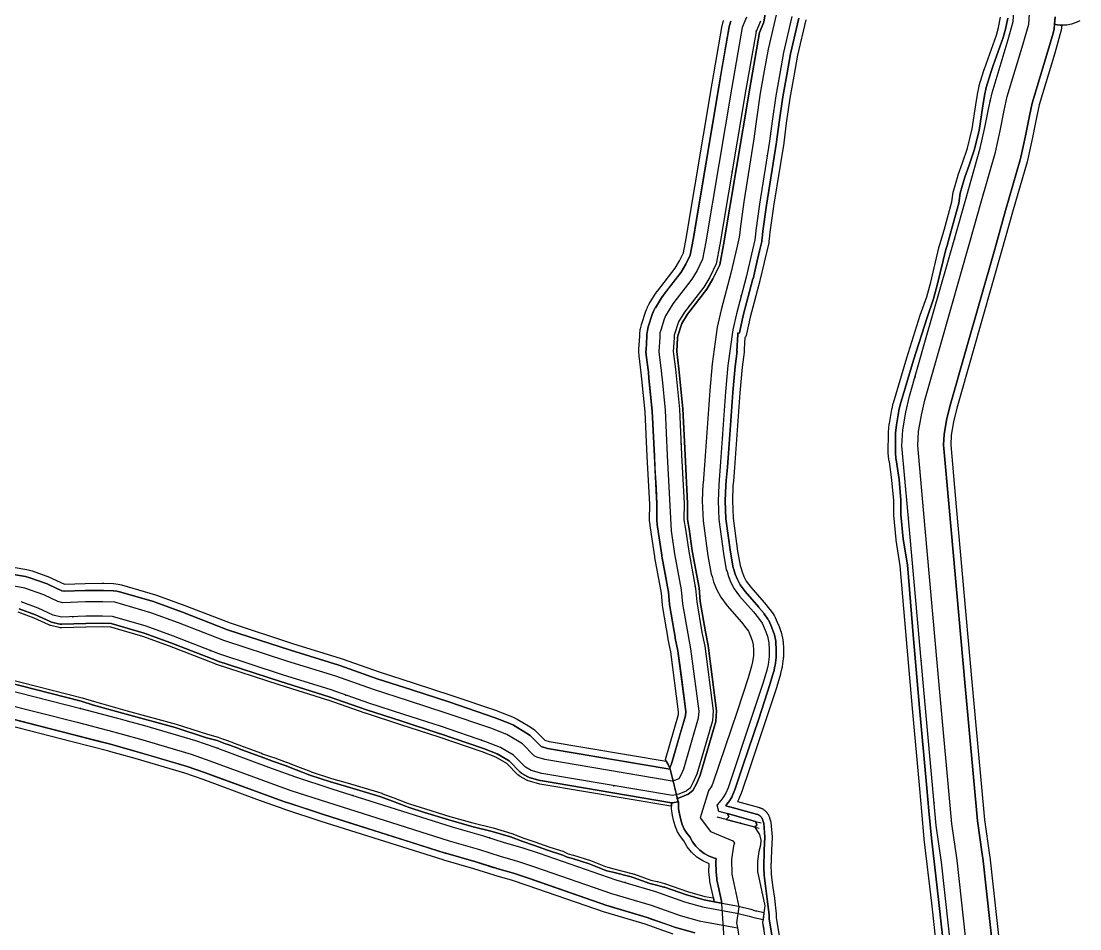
# Model space of a CAD drawing. Header units: inches. Extents: x 87989 to 118156, y 435697 to 451526.
# Drawn here: x 97427 to 98167, y 447689 to 448324 of the extents above; entities that cross this region are included whole.
import ezdxf

# ---------------------------------------------------------------- set-up
doc = ezdxf.new("R2010")
doc.units = ezdxf.units.IN
doc.header["$MEASUREMENT"] = 0
for name, color, linetype, true_color in [('As_waterkering_BWK', 7, 'Continuous', 0x7b8981), ('Beschermingszone_BWK', 7, 'Continuous', 0xcf890d), ('Grens_bebouwingsvrije_zone_BWK', 7, 'Continuous', 0x6789ae), ('Kernzone_BWK', 7, 'Continuous', 0xcb89af), ('Kunstwerken_BWK', 7, 'Continuous', 0xc78952), ('Referentiepunten_BWK', 7, 'Continuous', 0x178980)]:
    doc.layers.add(name, color=color, linetype=linetype, true_color=true_color)

msp = doc.modelspace()

# ---------------------------------------------------------------- linework, layer by layer
at = {"layer": 'As_waterkering_BWK'}
for points in [[(98077.6961, 447668.1473), (98070.1555, 447736.013), (98066.4513, 447761.6777), (98057.4555, 447859.1768), (98046.6075, 447981.5469), (98042.5065, 448027.3199), (98043.0356, 448038.4324), (98045.2846, 448050.8678), (98047.7981, 448061.9804), (98059.043, 448101.2711), (98079.4159, 448172.5764), (98087.0889, 448199.8285), (98097.2753, 448235.2828), (98100.4503, 448249.8349), (98103.2285, 448263.8578), (98105.4774, 448274.1766), (98116.7222, 448311.4829), (98120.2941, 448323.9184), (98120.9498, 448333.8805)], [(97943.4841, 448324.2151), (97940.4414, 448316.939), (97933.2976, 448276.4577), (97915.1736, 448168.1106), (97912.6601, 448154.6168), (97908.0299, 448145.2241), (97903.9288, 448138.0804), (97890.435, 448120.7501), (97886.2017, 448113.8709), (97883.159, 448104.6105), (97883.1173, 448102.756), (97882.455, 448093.1575), (97884.0354, 448080.8561), (97884.4819, 448076.1677), (97886.8631, 448052.8843), (97888.3184, 448020.8697), (97890.1006, 447986.8923), (97890.0236, 447975.4085), (97891.0965, 447968.879), (97893.3454, 447953.4008), (97898.0784, 447927.5357), (97898.9307, 447918.1146), (97902.5739, 447896.6292), (97904.5528, 447887.1133), (97910.396, 447841.853), (97909.8819, 447834.9995), (97899.034, 447797.6932), (97896.5205, 447792.0047), (97894.2715, 447787.9036), (97891.8215, 447785.9437)], [(97891.8215, 447785.9437), (97891.6257, 447785.7869), (97886.4663, 447783.538), (97882.1006, 447782.6119), (97790.5546, 447798.0901), (97783.2786, 447800.2068), (97779.1775, 447802.4557), (97770.8431, 447810.9224), (97761.715, 447816.3464), (97751.5285, 447820.3151), (97720.5722, 447830.8985), (97694.2461, 447839.3652), (97669.6398, 447847.3027), (97643.446, 447856.5631), (97609.3147, 447867.1465), (97564.8646, 447881.6986), (97532.9822, 447894.134), (97514.0645, 447901.0132), (97490.3842, 447907.8924), (97483.4646, 447908.1391), (97471.7311, 447908.0247), (97454.7422, 447907.464), (97448.9769, 447908.8184), (97438.5258, 447913.7132), (97426.4872, 447918.0789)], [(97414.4014, 447857.2425), (97468.2207, 447843.5854), (97494.0078, 447836.8408), (97495.6777, 447836.3755), (97500.7126, 447834.9723), (97512.7967, 447831.605), (97548.3615, 447821.1244), (97561.9233, 447816.475), (97599.4865, 447802.5666), (97618.4348, 447795.7742), (97643.7245, 447787.4684), (97728.7548, 447760.5348), (97749.9606, 447754.4562), (97764.3658, 447749.9342), (97776.5643, 447746.4403), (97788.7987, 447742.3283), (97842.3706, 447723.782), (97870.2175, 447715.4577), (97890.3236, 447708.4305), (97902.9538, 447704.8318), (97927.0804, 447700.3862), (97935.5426, 447698.3503), (97938.9297, 447697.3131), (97945.3204, 447696.0321)], [(97939.4322, 447760.7598), (97942.843, 447755.3989), (97943.7691, 447751.5624), (97943.6368, 447747.9905), (97942.3138, 447743.6249), (97941.3878, 447736.878), (97941.5201, 447729.602), (97946.5472, 447705.5248), (97945.0525, 447693.9592), (97949.1734, 447667.4422)]]:
    msp.add_lwpolyline(points, dxfattribs=at)
msp.add_polyline3d([(97965.5603, 448327.4194, 0), (97959.7533, 448302.4014, 0), (97956.9784, 448287.5418, 0), (97954.3004, 448272.0103, 0), (97951.6451, 448254.1968, 0), (97949.8921, 448240.398, 0), (97942.8025, 448196.2251, 0), (97940.1958, 448177.7986, 0), (97939.9753, 448175.2238, 0), (97939.5225, 448171.2884, 0), (97938.0104, 448164.3679, 0), (97933.478, 448145.2706, 0), (97926.6841, 448119.6172, 0), (97924.1401, 448108.3114, 0), (97920.7976, 448083.3522, 0), (97919.192, 448065.0541, 0), (97915.466, 448012.803, 0), (97914.6449, 448003.4333, 0), (97914.3467, 448000.0312, 0), (97914.3243, 447999.7775, 0), (97913.8789, 447988.8052, 0), (97914.4497, 447975.6619, 0), (97917.5894, 447952.0495, 0), (97919.6573, 447940.6187, 0), (97920.139, 447939.4489, 0), (97921.17, 447935.8348, 0), (97922.8637, 447931.7216, 0), (97925.114, 447927.3408, 0), (97928.9361, 447922.1767, 0), (97938.5889, 447911.1102, 0), (97942.1302, 447906.7409, 0), (97944.7076, 447903.152, 0), (97946.8831, 447898.2352, 0), (97948.3861, 447894.0386, 0), (97949.3365, 447889.5122, 0), (97949.6097, 447884.6171, 0), (97949.5707, 447879.8446, 0), (97948.816, 447874.2507, 0), (97947.9127, 447870.3937, 0), (97945.3644, 447861.7717, 0), (97937.6079, 447837.9636, 0), (97920.8588, 447788.1599, 0), (97919.2126, 447784.2298, 0), (97917.1669, 447781.0658, 0), (97915.8557, 447779.2976, 0), (97913.144, 447776.1133, 0), (97913.133, 447776.0863, 0), (97914.1439, 447771.8261, 0), (97920.4995, 447770.0538, 0)], dxfattribs=at)
msp.add_polyline3d([(97920.4995, 447770.0538, 0), (97921.3235, 447767.7086, 0), (97919.4457, 447765.9705, 0), (97939.4197, 447760.747, 0), (97940.9427, 447762.3098, 0), (97940.1481, 447764.5745, 0)], close=True, dxfattribs=at)
at = {"layer": 'Beschermingszone_BWK'}
for points in [[(97922.9124, 448324.2692), (97922.5872, 448323.4374), (97921.7305, 448320.2409), (97916.1547, 448288.6437), (97914.577, 448279.703), (97909.2229, 448247.6968), (97901.7678, 448203.1302), (97897.1603, 448175.5872), (97896.463, 448171.4185), (97894.4608, 448160.6698), (97891.2529, 448154.1623), (97888.1164, 448148.699), (97878.0886, 448135.8201), (97875.4435, 448132.4229), (97874.2534, 448130.7079), (97870.0201, 448123.8287), (97870.0186, 448123.8262), (97869.8311, 448123.5148), (97869.8288, 448123.511), (97869.8265, 448123.5071), (97869.646, 448123.1937), (97869.6438, 448123.1897), (97869.6416, 448123.1857), (97869.4666, 448122.8675), (97869.4651, 448122.8648), (97869.4636, 448122.862), (97869.2928, 448122.5365), (97869.1282, 448122.2076), (97869.1269, 448122.2049), (97869.1255, 448122.2021), (97868.9695, 448121.8744), (97868.9675, 448121.8701), (97868.9655, 448121.8658), (97868.8147, 448121.5322), (97868.6706, 448121.1964), (97868.6685, 448121.1915), (97868.6664, 448121.1865), (97868.5302, 448120.851), (97868.529, 448120.8479), (97868.5277, 448120.8447), (97868.3987, 448120.5083), (97868.3962, 448120.5017), (97868.3937, 448120.4949), (97868.2726, 448120.1595), (97868.2702, 448120.1529), (97868.2679, 448120.1463), (97868.1523, 448119.8053), (97868.1511, 448119.8018), (97865.1084, 448110.5414), (97864.4477, 448107.9098), (97864.1638, 448105.0376), (97864.132, 448103.6233), (97863.5001, 448094.4654), (97863.455, 448093.1575), (97863.6099, 448090.7364), (97865.1506, 448078.7441), (97865.574, 448074.3005), (97866.2094, 448068.0866), (97867.9071, 448051.4854), (97869.3413, 448019.9407), (97869.7654, 448011.8528), (97870.5017, 447997.8131), (97871.0972, 447986.4588), (97871.0238, 447975.4722), (97871.275, 447972.3278), (97872.3192, 447965.9729), (97874.5428, 447950.6689), (97874.6449, 447950.0412), (97876.8962, 447937.7374), (97878.5685, 447928.598), (97879.2335, 447924.9639), (97880.008, 447916.4027), (97880.1981, 447914.9382), (97883.852, 447893.3914), (97883.9719, 447892.7608), (97885.8025, 447883.9582), (97887.9914, 447867.0029), (97891.3043, 447841.3422), (97891.0835, 447838.399), (97887.2451, 447825.1986), (97884.3795, 447815.3439), (97882.952, 447810.4348), (97881.1434, 447804.2148), (97880.7172, 447803.2179), (97880.1963, 447801.9996), (97877.6955, 447806.6832), (97877.0213, 447807.946), (97886.1365, 447839.2935), (97886.2802, 447841.2081), (97880.8684, 447883.1269), (97879.0683, 447891.7849), (97878.94, 447892.4575), (97878.9252, 447892.5393), (97875.2685, 447914.1022), (97875.2397, 447914.2946), (97875.0496, 447915.7591), (97875.0283, 447915.9522), (97874.2742, 447924.2882), (97869.7238, 447949.1572), (97869.7098, 447949.2385), (97869.6013, 447949.9081), (97867.378, 447965.2075), (97866.3412, 447971.5171), (97866.2909, 447971.9296), (97866.0397, 447975.074), (97866.0239, 447975.4889), (97866.0963, 447986.3453), (97864.3474, 448019.6962), (97862.9188, 448051.1157), (97860.5982, 448073.809), (97860.1806, 448078.191), (97858.6507, 448090.0993), (97858.6201, 448090.4172), (97858.4652, 448092.8383), (97858.455, 448093.1575), (97858.458, 448093.3298), (97858.5031, 448094.6377), (97858.512, 448094.8096), (97859.1359, 448103.8517), (97859.1651, 448105.15), (97859.188, 448105.5294), (97859.4719, 448108.4016), (97859.5237, 448108.778), (97859.5982, 448109.1273), (97860.2589, 448111.7589), (97860.3582, 448112.1022), (97863.4086, 448121.3855), (97863.5516, 448121.8057), (97863.6958, 448122.2062), (97863.7277, 448122.292), (97863.8785, 448122.6836), (97864.0547, 448123.1177), (97864.2394, 448123.5481), (97864.4324, 448123.9749), (97864.6338, 448124.3979), (97864.8434, 448124.8169), (97865.061, 448125.2316), (97865.2869, 448125.6421), (97865.4973, 448126.0085), (97865.5453, 448126.0901), (97865.7492, 448126.4285), (97869.9951, 448133.3284), (97870.1456, 448133.5585), (97871.3357, 448135.2735), (97871.4984, 448135.4947), (97883.9553, 448151.4934), (97886.8377, 448156.5141), (97889.6716, 448162.2629), (97891.5385, 448172.2853), (97909.6505, 448280.557), (97916.8066, 448321.1098), (97916.9009, 448321.5353), (97917.7576, 448324.7318)], [(98066.9375, 447674.4375), (98065.1895, 447690.1914), (98065.1738, 447690.3086), (98065.166, 447690.3672), (98063.2793, 447707.3516), (98058.0977, 447752.2109), (98058.0723, 447752.4023), (98058.0605, 447752.5078), (98056.4082, 447771.6094), (98054.9531, 447787.3437), (98049.8594, 447843.6445), (98045.625, 447891.8828), (98041.3418, 447943.3516), (98038.3809, 447961.2656), (98038.3672, 447961.3516), (98038.3438, 447961.543), (98038.334, 447961.6367), (98036.8066, 447978.8516), (98036.8027, 447978.9102), (98036.8008, 447978.957), (98036.791, 447979.168), (98036.7871, 447979.2734), (98036.7441, 447989.0391), (98035.4414, 448003.3086), (98035.4355, 448003.3711), (98035.4336, 448003.4062), (98033.7129, 448016.125), (98033.5586, 448016.5938), (98033.5176, 448016.7305), (98033.5078, 448016.7695), (98033.4199, 448017.1172), (98033.3926, 448017.2383), (98033.3672, 448017.3984), (98033.3379, 448017.6094), (98033.3262, 448017.7148), (98032.9395, 448022.0469), (98032.9336, 448022.1055), (98032.9316, 448022.1641), (98032.9219, 448022.3984), (98032.918, 448022.5078), (98032.9727, 448036.1953), (98032.9766, 448036.3242), (98032.9922, 448036.5898), (98033, 448036.7031), (98033.6074, 448042.4141), (98033.6172, 448042.4883), (98033.6445, 448042.6836), (98033.6582, 448042.7734), (98035.4492, 448052.6758), (98035.459, 448052.7227), (98035.5137, 448052.9961), (98035.5254, 448053.0469), (98036.4102, 448056.9648), (98036.4297, 448057.0469), (98036.4746, 448057.2109), (98036.4941, 448057.2852), (98045.8203, 448088.6836), (98045.832, 448088.7266), (98055.2305, 448118.5117), (98055.2461, 448118.5547), (98055.2773, 448118.6484), (98055.291, 448118.6875), (98059.8496, 448131.4531), (98062.5586, 448141.7109), (98068.3242, 448165.6758), (98068.3359, 448165.7227), (98068.3613, 448165.8203), (98068.373, 448165.8594), (98069.1777, 448168.7188), (98071.6719, 448177.25), (98071.6953, 448177.3242), (98071.75, 448177.4922), (98071.8125, 448177.6562), (98071.8574, 448177.7617), (98071.9531, 448177.9648), (98077.2539, 448197.8359), (98078.3457, 448204.6484), (98078.3613, 448204.7383), (98078.375, 448204.8008), (98078.4414, 448205.1016), (98078.4668, 448205.1992), (98078.4805, 448205.25), (98081.7227, 448216.4258), (98081.7441, 448216.5), (98081.791, 448216.6445), (98081.8027, 448216.6797), (98081.8145, 448216.7148), (98084.8438, 448225.207), (98088.2656, 448235.3438), (98091.5371, 448248.8164), (98094.1504, 448265.7422), (98095.2754, 448272.957), (98095.2852, 448273.0117), (98095.3047, 448273.1172), (98095.3145, 448273.168), (98096.4434, 448278.7773), (98096.4688, 448278.8906), (98096.5254, 448279.1172), (98096.5352, 448279.1563), (98096.5566, 448279.2305), (98099.7402, 448289.793), (98099.7676, 448289.8789), (98099.8281, 448290.0547), (98099.8594, 448290.1406), (98101.666, 448294.8594), (98101.6797, 448294.8906), (98108.4844, 448314.3281), (98110.0996, 448319.8555), (98111.4355, 448326.9023)], [(98116.4219, 448326.3594), (98114.9668, 448318.6875), (98113.2461, 448312.8008), (98106.3672, 448293.1523), (98104.5273, 448288.3516), (98101.3438, 448277.7891), (98100.2168, 448272.1836), (98099.0918, 448264.9766), (98096.4453, 448247.8438), (98093.0723, 448233.9531), (98089.5664, 448223.5664), (98086.5234, 448215.0352), (98083.2832, 448203.8555), (98082.1582, 448196.8438), (98076.4707, 448175.8438), (98073.9824, 448167.3438), (98073.1855, 448164.5039), (98067.4082, 448140.4883), (98064.6289, 448129.9727), (98060, 448117.0078), (98050.6074, 448087.2422), (98041.2871, 448055.8633), (98040.4082, 448051.9727), (98040.3652, 448051.7578), (98038.5781, 448041.8867), (98037.9727, 448036.1758), (98037.9414, 448027.9844), (98037.918, 448022.4922), (98038.3066, 448018.1602), (98038.5332, 448017.4727), (98040.4199, 448003.7656), (98041.7422, 447989.2773), (98041.7871, 447979.293), (98043.3145, 447962.0781), (98046.3066, 447943.9688), (98050.6074, 447892.3086), (98054.8398, 447844.0898), (98059.9336, 447787.7969), (98061.3887, 447772.0547), (98063.043, 447752.9414), (98068.248, 447707.9102), (98070.1348, 447690.9219), (98071.9199, 447674.8555)], [(98166.8628, 448324.4343), (98164.3679, 448323.3118), (98161.1004, 448322.1072), (98157.6756, 448321.4756), (98154.1933, 448321.4355), (98153.2605, 448321.4124), (98151.2782, 448321.5946), (98149.2368, 448322.0939), (98149.5701, 448327.1592)], [(97411.0796, 447944.0703), (97430.4356, 447940.7374), (97434.3282, 447939.701), (97446.3668, 447935.3354), (97448.281, 447934.542), (97456.7991, 447930.607), (97471.2396, 447931.0179), (97483.2402, 447931.138), (97484.2842, 447931.1245), (97491.2039, 447930.8778), (97494.3781, 447930.543), (97496.8005, 447929.9793), (97520.4808, 447923.1001), (97521.9246, 447922.6285), (97541.0911, 447915.6555), (97572.6274, 447903.3584), (97616.299, 447889.0611), (97650.2578, 447878.5313), (97651.1123, 447878.2479), (97677.0049, 447869.0939), (97701.2975, 447861.2576), (97727.8133, 447852.7279), (97758.9689, 447842.0784), (97759.8782, 447841.746), (97770.0647, 447837.7773), (97773.464, 447836.1191), (97782.5921, 447830.6951), (97785.6272, 447828.5414), (97787.2341, 447827.0573), (97792.8176, 447821.3852), (97795.7012, 447820.5464), (97877.4791, 447806.7197), (97877.6955, 447806.6832), (97878.9026, 447804.4226), (97880.1963, 447801.9996), (97880.4024, 447801.1546), (97880.2134, 447801.1865), (97794.5824, 447815.6646), (97790.1765, 447816.9529), (97783.6709, 447823.5497), (97782.4133, 447824.7112), (97780.038, 447826.3967), (97770.9099, 447831.8207), (97768.2495, 447833.1184), (97758.063, 447837.0871), (97757.3514, 447837.3473), (97726.2391, 447847.9824), (97699.7646, 447856.4984), (97675.4038, 447864.3567), (97649.4457, 447873.5338), (97648.777, 447873.7556), (97614.7807, 447884.2971), (97570.9399, 447898.6497), (97539.3283, 447910.9769), (97520.2159, 447917.9295), (97519.0859, 447918.2986), (97495.4057, 447925.1778), (97493.5099, 447925.6189), (97491.0257, 447925.881), (97484.106, 447926.1277), (97483.289, 447926.1383), (97471.3464, 447926.0194), (97456.5346, 447925.533), (97454.9159, 447925.9132), (97446.1603, 447930.014), (97444.6622, 447930.6349), (97432.6237, 447935.0006), (97429.5773, 447935.8116), (97410.0865, 447939.1677)], [(97425.2012, 447913.2266), (97436.6094, 447909.0898), (97446.8555, 447904.291), (97447.2676, 447904.1191), (97447.834, 447903.9512), (97453.5996, 447902.5957), (97454.248, 447902.4883), (97454.9063, 447902.4668), (97471.8379, 447903.0254), (97483.4004, 447903.1387), (97489.5859, 447902.918), (97512.5117, 447896.2578), (97531.2188, 447889.4551), (97563.0469, 447877.041), (97563.3086, 447876.9473), (97607.7969, 447862.3828), (97641.8711, 447851.8164), (97667.9727, 447842.5879), (97668.1055, 447842.5449), (97692.7129, 447834.6055), (97718.9551, 447826.166), (97719.041, 447826.1387), (97749.8105, 447815.6172), (97759.5156, 447811.8379), (97767.7324, 447806.9551), (97775.6133, 447798.9473), (97776.1621, 447798.4668), (97776.7734, 447798.0723), (97780.875, 447795.8223), (97781.5684, 447795.5078), (97781.8828, 447795.4063), (97789.1582, 447793.2891), (97789.7207, 447793.1602), (97881.25, 447777.6855), (97881.2266, 447775.1719), (97880.9844, 447775.1992), (97880.834, 447775.2207), (97789.3047, 447790.6953), (97789.1621, 447790.7227), (97788.5996, 447790.8516), (97788.459, 447790.8887), (97781.1836, 447793.0059), (97781.1055, 447793.0293), (97780.791, 447793.1328), (97780.5371, 447793.2305), (97779.8438, 447793.5449), (97779.6719, 447793.6309), (97775.5723, 447795.8789), (97775.4141, 447795.9727), (97774.8027, 447796.3691), (97774.5137, 447796.5879), (97773.9648, 447797.0684), (97773.832, 447797.1934), (97766.1777, 447804.9707), (97758.416, 447809.582), (97748.9531, 447813.2695), (97718.2441, 447823.7695), (97718.1777, 447823.791), (97691.9473, 447832.2266), (97667.3203, 447840.1699), (97667.1563, 447840.2266), (97641.1309, 447849.4277), (97641.0391, 447849.459), (97607.0371, 447860), (97562.5313, 447874.5703), (97562.4648, 447874.5938), (97562.2051, 447874.6875), (97562.1387, 447874.7109), (97530.3379, 447887.1152), (97511.7344, 447893.8809), (97489.1855, 447900.4297), (97483.3672, 447900.6387), (97471.8906, 447900.5254), (97454.9902, 447899.9688), (97454.8242, 447899.9688), (97454.166, 447899.9902), (97453.8379, 447900.0215), (97453.1895, 447900.1309), (97453.0273, 447900.1621), (97447.2617, 447901.5176), (97447.1191, 447901.5547), (97446.5527, 447901.7246), (97446.3086, 447901.8105), (97445.8984, 447901.9824), (97445.7949, 447902.0273), (97435.6504, 447906.7773), (97424.5566, 447910.8008)], [(97882.4051, 447685.7744), (97862.8152, 447692.6212), (97835.4458, 447700.8033), (97834.57, 447701.0856), (97781.056, 447719.6112), (97769.4298, 447723.5188), (97757.7275, 447726.8708), (97757.2081, 447727.0266), (97743.0562, 447731.4688), (97722.1083, 447737.4738), (97721.5404, 447737.6451), (97636.3567, 447764.6277), (97610.9145, 447772.9831), (97610.3679, 447773.1708), (97591.2729, 447780.0161), (97553.866, 447793.866), (97541.0748, 447798.2513), (97506.1809, 447808.5342), (97494.27, 447811.8533), (97489.2354, 447813.2564), (97487.7517, 447813.6697), (97462.2263, 447820.3459), (97408.6689, 447833.9365)], [(97419.896, 447836.246), (97463.4765, 447825.1871), (97478.5154, 447821.2536), (97489.0527, 447818.4976), (97490.5774, 447818.0729), (97495.6122, 447816.6697), (97507.5611, 447813.3401), (97517.4745, 447810.4187), (97542.593, 447803.0165), (97555.5433, 447798.5767), (97562.2193, 447796.1049), (97592.9841, 447784.7141), (97612.0234, 447777.8886), (97612.5063, 447777.7228), (97624.5781, 447773.7584), (97637.8916, 447769.3862), (97659.8172, 447762.441), (97699.6604, 447749.8203), (97723.0174, 447742.4218), (97723.5193, 447742.2704), (97744.4954, 447736.2576), (97756.6221, 447732.4509), (97758.6752, 447731.8064), (97759.1342, 447731.6687), (97770.9172, 447728.2938), (97782.6671, 447724.3446), (97784.5984, 447723.676), (97836.1548, 447705.8275), (97836.9288, 447705.578), (97838.3318, 447705.1586), (97840.8812, 447704.3965), (97864.3577, 447697.3787), (97867.3354, 447696.3379), (97878.5106, 447692.4321), (97884.0548, 447690.4944), (97885.1172, 447690.1578), (97897.7474, 447686.5591)]]:
    msp.add_lwpolyline(points, dxfattribs=at)
for points in [[(97952.3555, 447679.5273, 0), (97949.8867, 447695.1172, 0), (97949.7012, 447696.1484, 0), (97949.5508, 447697.1211, 0), (97949.5254, 447698.6875, 0), (97949.5156, 447699.3242, 0), (97948.3359, 447710.1445, 0), (97947.2656, 447717.5977, 0), (97946.3477, 447724.9141, 0), (97946.1699, 447727.1797, 0), (97945.8125, 447731.7617, 0), (97945.791, 447732.0977, 0), (97946.1445, 447744.8242, 0), (97946.707, 447753.5117, 0), (97945.8477, 447763.2852, 0), (97945.7715, 447763.6055, 0), (97945.6699, 447763.9414, 0), (97944.8652, 447766.2305, 0), (97944.7676, 447766.4883, 0), (97944.6328, 447766.7852, 0), (97944.4785, 447767.0742, 0), (97944.3047, 447767.3516, 0), (97944.1152, 447767.6172, 0), (97943.9082, 447767.8711, 0), (97943.6836, 447768.1094, 0), (97943.4453, 447768.332, 0), (97943.1914, 447768.543, 0), (97942.9258, 447768.7305, 0), (97942.6484, 447768.9063, 0), (97942.3594, 447769.0586, 0), (97942.0605, 447769.1953, 0), (97941.7559, 447769.3086, 0), (97941.4902, 447769.3906, 0), (97922.0176, 447774.8203, 0), (97921.8418, 447774.8711, 0), (97919.2656, 447775.5898, 0), (97919.6621, 447776.0547, 0), (97919.8223, 447776.2539, 0), (97919.8711, 447776.3203, 0), (97921.1836, 447778.0859, 0), (97921.3242, 447778.2891, 0), (97921.3652, 447778.3516, 0), (97923.4121, 447781.5156, 0), (97923.543, 447781.7305, 0), (97923.6973, 447782.0195, 0), (97923.8242, 447782.2969, 0), (97925.4746, 447786.2383, 0), (97925.5957, 447786.5586, 0), (97928.7012, 447795.7969, 0), (97930.2988, 447800.543, 0), (97931.2813, 447803.4648, 0), (97942.3555, 447836.3906, 0), (97950.1191, 447860.2227, 0), (97950.1602, 447860.3555, 0), (97952.707, 447868.9766, 0), (97952.7813, 447869.2539, 0), (97953.6836, 447873.1094, 0), (97953.7715, 447873.582, 0), (97954.5254, 447879.1758, 0), (97954.5703, 447879.8047, 0), (97954.6094, 447884.5781, 0), (97954.6016, 447884.8945, 0), (97954.3281, 447889.7891, 0), (97954.2305, 447890.5391, 0), (97953.2793, 447895.0664, 0), (97953.0938, 447895.7227, 0), (97951.5898, 447899.9219, 0), (97951.4551, 447900.2578, 0), (97949.2793, 447905.1758, 0), (97949.0371, 447905.6523, 0), (97948.7695, 447906.0703, 0), (97946.1914, 447909.6563, 0), (97946.0137, 447909.8906, 0), (97942.4727, 447914.2578, 0), (97942.3574, 447914.3984, 0), (97932.8359, 447925.3125, 0), (97929.375, 447929.9883, 0), (97927.4063, 447933.8203, 0), (97925.9004, 447937.4766, 0), (97924.9473, 447940.8203, 0), (97924.7617, 447941.3516, 0), (97924.4824, 447942.0313, 0), (97922.5313, 447952.8242, 0), (97919.4355, 447976.1016, 0), (97918.8828, 447988.8125, 0), (97919.3145, 447999.457, 0), (97919.3281, 447999.5938, 0), (97919.625, 448002.9961, 0), (97920.4512, 448012.4063, 0), (97924.1738, 448064.6172, 0), (97924.1797, 448064.6992, 0), (97925.7676, 448082.8008, 0), (97927.1973, 448093.4766, 0), (97926.9551, 448093.5039, 0), (97927.6582, 448105.0938, 0), (97927.7852, 448106.1953, 0), (97928.8906, 448106.1094, 0), (97929.0664, 448107.4297, 0), (97931.541, 448118.4297, 0), (97938.3105, 448143.9922, 0), (97938.3438, 448144.1172, 0), (97941.3242, 448156.6758, 0), (97943.1504, 448164.4688, 0), (97944.4082, 448170.2227, 0), (97944.4902, 448170.7188, 0), (97944.9434, 448174.6523, 0), (97944.957, 448174.7969, 0), (97945.166, 448177.2344, 0), (97947.7402, 448195.4336, 0), (97947.7539, 448195.5234, 0), (97954.8281, 448239.6055, 0), (97954.8516, 448239.7695, 0), (97956.5977, 448253.5117, 0), (97959.2383, 448271.2187, 0), (97961.9004, 448286.6563, 0), (97964.6484, 448301.375, 0), (97970.4316, 448326.2891, 0)], [(97975.3086, 448325.1875, 0), (97969.543, 448300.3516, 0), (97966.8203, 448285.7734, 0), (97964.1738, 448270.4219, 0), (97961.5527, 448252.8281, 0), (97959.8086, 448239.1133, 0), (97959.8047, 448239.0781, 0), (97959.7754, 448238.875, 0), (97959.7695, 448238.832, 0), (97952.6934, 448194.7539, 0), (97952.6875, 448194.7109, 0), (97950.1367, 448176.6719, 0), (97949.9375, 448174.3516, 0), (97949.9336, 448174.3164, 0), (97949.916, 448174.1367, 0), (97949.9121, 448174.0977, 0), (97949.457, 448170.1445, 0), (97949.4512, 448170.0938, 0), (97949.4316, 448169.957, 0), (97949.4219, 448169.8945, 0), (97949.3398, 448169.4023, 0), (97949.3281, 448169.3398, 0), (97949.3027, 448169.207, 0), (97949.293, 448169.1523, 0), (97948.0352, 448163.4023, 0), (97948.0254, 448163.3633, 0), (97946.2363, 448155.75, 0), (97946.209, 448155.6133, 0), (97946.1895, 448155.5234, 0), (97943.2031, 448142.9453, 0), (97943.1953, 448142.9141, 0), (97943.1563, 448142.7578, 0), (97943.1484, 448142.7266, 0), (97936.4043, 448117.2617, 0), (97936.3926, 448117.2148, 0), (97933.9922, 448106.5469, 0), (97933.8457, 448105.4453, 0), (97933.8203, 448105.2891, 0), (97933.8125, 448105.2578, 0), (97933.7324, 448104.8828, 0), (97933.7031, 448104.7539, 0), (97933.6543, 448104.5977, 0), (97933.623, 448104.5117, 0), (97933.4863, 448104.1523, 0), (97933.4609, 448104.0859, 0), (97933.3926, 448103.9375, 0), (97933.3223, 448103.8047, 0), (97933.127, 448103.4648, 0), (97933.0391, 448103.3203, 0), (97932.9434, 448103.1875, 0), (97932.9141, 448103.1484, 0), (97932.6738, 448102.8477, 0), (97932.5996, 448102.7578, 0), (97932.543, 448102.6992, 0), (97932.0391, 448094.7188, 0), (97932.0703, 448094.5859, 0), (97932.1328, 448094.2695, 0), (97932.1582, 448094.1094, 0), (97932.1738, 448093.9414, 0), (97932.1953, 448093.6172, 0), (97932.1934, 448093.293, 0), (97932.1699, 448092.9609, 0), (97932.1543, 448092.8164, 0), (97930.7402, 448082.25, 0), (97929.1602, 448064.2617, 0), (97925.4355, 448012.0312, 0), (97925.4336, 448011.9922, 0), (97924.6074, 448002.5586, 0), (97924.3086, 447999.1484, 0), (97923.8887, 447988.8203, 0), (97924.4219, 447976.5391, 0), (97927.4707, 447953.5977, 0), (97929.3086, 447943.4453, 0), (97929.3867, 447943.2578, 0), (97929.4121, 447943.1914, 0), (97929.4609, 447943.0586, 0), (97929.4863, 447942.9922, 0), (97929.6738, 447942.4531, 0), (97929.6934, 447942.3945, 0), (97929.7344, 447942.2578, 0), (97929.7559, 447942.1914, 0), (97930.6309, 447939.1211, 0), (97931.9512, 447935.918, 0), (97933.6367, 447932.6367, 0), (97936.7363, 447928.4492, 0), (97946.1387, 447917.668, 0), (97946.1699, 447917.6328, 0), (97946.3145, 447917.4609, 0), (97946.3438, 447917.4258, 0), (97949.8984, 447913.0391, 0), (97949.9219, 447913.0078, 0), (97949.9668, 447912.9531, 0), (97949.9863, 447912.9258, 0), (97950.166, 447912.6914, 0), (97950.1875, 447912.6602, 0), (97950.2305, 447912.6016, 0), (97950.252, 447912.5742, 0), (97952.8301, 447908.9844, 0), (97952.8652, 447908.9336, 0), (97952.9414, 447908.8242, 0), (97952.9688, 447908.7813, 0), (97953.2383, 447908.3633, 0), (97953.3047, 447908.2539, 0), (97953.4336, 447908.0313, 0), (97953.4961, 447907.918, 0), (97953.7441, 447907.4258, 0), (97953.7676, 447907.3789, 0), (97953.8242, 447907.2578, 0), (97953.8516, 447907.1992, 0), (97956.0273, 447902.2813, 0), (97956.0469, 447902.2383, 0), (97956.084, 447902.1484, 0), (97956.0977, 447902.1133, 0), (97956.2324, 447901.7773, 0), (97956.25, 447901.7344, 0), (97956.2813, 447901.6484, 0), (97956.2969, 447901.6055, 0), (97957.8008, 447897.4102, 0), (97957.8145, 447897.3711, 0), (97957.8281, 447897.3281, 0), (97957.8809, 447897.168, 0), (97957.9043, 447897.0859, 0), (97958.0918, 447896.4258, 0), (97958.0996, 447896.3945, 0), (97958.1133, 447896.3438, 0), (97958.1543, 447896.1758, 0), (97958.1719, 447896.0938, 0), (97959.125, 447891.5547, 0), (97959.1406, 447891.4727, 0), (97959.1719, 447891.2891, 0), (97959.1875, 447891.1953, 0), (97959.2852, 447890.4453, 0), (97959.2969, 447890.3516, 0), (97959.3145, 447890.1641, 0), (97959.3203, 447890.082, 0), (97959.5938, 447885.1758, 0), (97959.5957, 447885.1328, 0), (97959.5996, 447885.0547, 0), (97959.5996, 447885.0156, 0), (97959.6074, 447884.6953, 0), (97959.6094, 447884.6563, 0), (97959.6094, 447884.5664, 0), (97959.6094, 447884.5352, 0), (97959.5703, 447879.7617, 0), (97959.5684, 447879.6836, 0), (97959.5625, 447879.5273, 0), (97959.5586, 447879.457, 0), (97959.5137, 447878.8203, 0), (97959.5059, 447878.7422, 0), (97959.4902, 447878.5859, 0), (97959.4824, 447878.5117, 0), (97958.7266, 447872.9141, 0), (97958.7168, 447872.8555, 0), (97958.6992, 447872.7344, 0), (97958.6895, 447872.6758, 0), (97958.6016, 447872.207, 0), (97958.5918, 447872.1563, 0), (97958.5664, 447872.0273, 0), (97958.5527, 447871.9688, 0), (97957.6484, 447868.1133, 0), (97957.6406, 447868.0781, 0), (97957.623, 447868.0078, 0), (97957.6152, 447867.9727, 0), (97957.541, 447867.6953, 0), (97957.5313, 447867.6641, 0), (97957.5117, 447867.5938, 0), (97957.502, 447867.5586, 0), (97954.9492, 447858.9219, 0), (97954.9395, 447858.8867, 0), (97954.8887, 447858.7227, 0), (97954.877, 447858.6914, 0), (97947.1016, 447834.8203, 0), (97935.8398, 447801.3359, 0), (97930.3164, 447784.9102, 0), (97930.2852, 447784.8242, 0), (97930.125, 447784.4023, 0), (97930.0957, 447784.3281, 0), (97928.4219, 447780.332, 0), (97928.3906, 447780.2617, 0), (97928.2148, 447779.875, 0), (97928.1816, 447779.8047, 0), (97928.1445, 447779.7305, 0), (97927.918, 447779.3086, 0), (97927.8789, 447779.2383, 0), (97927.8457, 447779.1836, 0), (97927.6602, 447778.8789, 0), (97927.627, 447778.8281, 0), (97927.4199, 447778.5039, 0), (97942.8672, 447774.1992, 0), (97942.9336, 447774.1797, 0), (97943.3027, 447774.0625, 0), (97943.3691, 447774.043, 0), (97943.4453, 447774.0156, 0), (97943.8984, 447773.8438, 0), (97943.9746, 447773.8164, 0), (97944.0508, 447773.7813, 0), (97944.498, 447773.5781, 0), (97944.5723, 447773.543, 0), (97944.6445, 447773.5078, 0), (97945.0781, 447773.2773, 0), (97945.1484, 447773.2344, 0), (97945.2188, 447773.1953, 0), (97945.6367, 447772.9336, 0), (97945.7051, 447772.8906, 0), (97945.7715, 447772.8438, 0), (97946.1699, 447772.5586, 0), (97946.2363, 447772.5078, 0), (97946.3008, 447772.457, 0), (97946.6797, 447772.1484, 0), (97946.7422, 447772.0938, 0), (97946.8027, 447772.0391, 0), (97947.1621, 447771.7031, 0), (97947.2207, 447771.6484, 0), (97947.2773, 447771.5859, 0), (97947.6133, 447771.2305, 0), (97947.668, 447771.168, 0), (97947.7207, 447771.1055, 0), (97948.0313, 447770.7266, 0), (97948.082, 447770.6641, 0), (97948.1309, 447770.5977, 0), (97948.418, 447770.1992, 0), (97948.4648, 447770.1328, 0), (97948.5078, 447770.0625, 0), (97948.7676, 447769.6445, 0), (97948.8086, 447769.5742, 0), (97948.8496, 447769.5039, 0), (97949.0801, 447769.0703, 0), (97949.1172, 447768.9961, 0), (97949.1523, 447768.9258, 0), (97949.3535, 447768.4844, 0), (97949.3848, 447768.4063, 0), (97949.4102, 447768.3437, 0), (97949.5488, 447767.9844, 0), (97949.5723, 447767.918, 0), (97950.4199, 447765.5039, 0), (97950.4492, 447765.4141, 0), (97950.5801, 447764.9766, 0), (97950.6035, 447764.8984, 0), (97950.623, 447764.8203, 0), (97950.7559, 447764.25, 0), (97950.7734, 447764.168, 0), (97950.8008, 447764.0078, 0), (97950.8125, 447763.8984, 0), (97951.7051, 447753.7617, 0), (97951.709, 447753.7031, 0), (97951.7148, 447753.5391, 0), (97951.709, 447753.3789, 0), (97951.1387, 447744.5898, 0), (97950.7949, 447732.2148, 0), (97950.9473, 447730.1992, 0), (97951.1289, 447727.8906, 0), (97951.3242, 447725.4219, 0), (97952.2207, 447718.2656, 0), (97953.2852, 447710.8555, 0), (97953.291, 447710.8203, 0), (97953.3008, 447710.7305, 0), (97953.3066, 447710.6875, 0), (97954.4863, 447699.8672, 0), (97954.4961, 447699.7578, 0), (97954.5117, 447699.5195, 0), (97954.5156, 447699.4063, 0), (97954.5254, 447698.7656, 0), (97954.5449, 447697.5469, 0), (97954.6328, 447696.9727, 0), (97954.8125, 447695.9766, 0), (97954.8223, 447695.9258, 0), (97957.2949, 447680.3047, 0)], [(98106.5188, 447671.3498, 0), (98098.9781, 447739.2156, 0), (98098.8581, 447740.1557, 0), (98095.2603, 447765.0834, 0), (98086.3375, 447861.7894, 0), (98075.493, 447984.1212, 0), (98071.5682, 448027.927, 0), (98071.9121, 448035.1481, 0), (98073.7093, 448045.0857, 0), (98075.9035, 448054.7861, 0), (98086.9254, 448093.2979, 0), (98107.3154, 448164.6632, 0), (98114.9824, 448191.8948, 0), (98125.1477, 448227.2747, 0), (98125.6088, 448229.1009, 0), (98128.8406, 448243.9261, 0), (98131.622, 448257.9517, 0), (98133.5708, 448266.8931, 0), (98144.5418, 448303.2953, 0), (98148.1671, 448315.9123, 0), (98148.8536, 448318.8826, 0), (98149.2315, 448322.0139, 0), (98149.2368, 448322.0939, 0), (98151.2782, 448321.5946, 0), (98153.2605, 448321.4124, 0), (98154.1933, 448321.4355, 0), (98153.7776, 448318.0143, 0), (98152.9728, 448314.532, 0), (98149.3383, 448301.8836, 0), (98138.4145, 448265.6373, 0), (98136.5174, 448256.9334, 0), (98133.7355, 448242.9073, 0), (98130.4939, 448228.0351, 0), (98129.9533, 448225.894, 0), (98119.7916, 448190.5269, 0), (98112.1256, 448163.2989, 0), (98091.7327, 448091.9233, 0), (98080.7492, 448053.5457, 0), (98078.6101, 448044.0887, 0), (98076.8908, 448034.5818, 0), (98076.5789, 448028.0316, 0), (98080.4733, 447984.565, 0), (98091.3171, 447862.2399, 0), (98100.2273, 447765.6706, 0), (98103.8068, 447740.8699, 0), (98103.9475, 447739.7677, 0), (98111.4882, 447671.9019, 0)], [(97416.1953, 447864.5254, 0), (97469.2012, 447851.0742, 0), (97469.3223, 447851.0391, 0), (97477.9238, 447848.3887, 0), (97500.6699, 447841.916, 0), (97534.9258, 447832.5957, 0), (97535.041, 447832.5605, 0), (97556.834, 447825.4961, 0), (97564.2402, 447823.4824, 0), (97564.4219, 447823.4258, 0), (97567.8574, 447822.2051, 0), (97567.957, 447822.168, 0), (97570.1426, 447821.2852, 0), (97571.6406, 447820.8652, 0), (97571.834, 447820.8027, 0), (97574.0508, 447819.9824, 0), (97574.1465, 447819.9434, 0), (97574.4922, 447819.7988, 0), (97574.8105, 447819.6387, 0), (97579.4668, 447817.9707, 0), (97579.9883, 447817.7832, 0), (97593.9609, 447812.6094, 0), (97594.2207, 447812.4961, 0), (97595.3184, 447811.9434, 0), (97600.8086, 447809.9316, 0), (97603.8594, 447808.9648, 0), (97603.9473, 447808.9355, 0), (97611.9668, 447806.0605, 0), (97612.041, 447806.0313, 0), (97619.793, 447802.9727, 0), (97629.2305, 447799.4023, 0), (97629.3164, 447799.3711, 0), (97643.5723, 447794.5742, 0), (97654.6387, 447791.4629, 0), (97675.7852, 447785.1797, 0), (97678.7324, 447784.2461, 0), (97678.877, 447784.1953, 0), (97687.123, 447781.0098, 0), (97696.8086, 447777.4121, 0), (97696.9395, 447777.3594, 0), (97698.168, 447776.8203, 0), (97709.3652, 447773.291, 0), (97726.3457, 447768.0957, 0), (97742.3535, 447763.543, 0), (97742.4355, 447763.5215, 0), (97756.6055, 447760.0137, 0), (97756.7227, 447759.9805, 0), (97769.5566, 447756.1309, 0), (97769.7441, 447756.0664, 0), (97778.1094, 447752.8145, 0), (97785.6426, 447750.2422, 0), (97795.5195, 447746.8477, 0), (97806.0117, 447743.4531, 0), (97806.3262, 447743.3262, 0), (97809.166, 447741.9609, 0), (97812.6504, 447741.0898, 0), (97812.8047, 447741.0449, 0), (97824.5723, 447737.2852, 0), (97824.7285, 447737.2305, 0), (97835.2246, 447733.0938, 0), (97836.7871, 447732.4785, 0), (97840.9082, 447731.502, 0), (97853.6563, 447728.2344, 0), (97853.752, 447728.207, 0), (97855.209, 447727.7715, 0), (97855.3516, 447727.7246, 0), (97866.7891, 447723.5371, 0), (97871.4004, 447722.5254, 0), (97871.5566, 447722.4863, 0), (97876.3418, 447721.1055, 0), (97876.4121, 447721.1035, 0), (97876.8027, 447721.0664, 0), (97877.1934, 447720.9648, 0), (97892.5898, 447715.584, 0), (97904.6641, 447712.1426, 0), (97910.6621, 447711.0371, 0), (97911.2148, 447708.3945, 0), (97904.0938, 447709.7051, 0), (97891.834, 447713.1992, 0), (97876.3672, 447718.6055, 0), (97875.9668, 447718.6113, 0), (97870.8652, 447720.084, 0), (97866.0898, 447721.1328, 0), (97854.4922, 447725.377, 0), (97853.0352, 447725.8125, 0), (97840.3105, 447729.0742, 0), (97836.0371, 447730.0879, 0), (97834.3086, 447730.7676, 0), (97823.8125, 447734.9043, 0), (97812.043, 447738.6641, 0), (97808.3125, 447739.5977, 0), (97805.2422, 447741.0742, 0), (97794.7285, 447744.4746, 0), (97784.832, 447747.8789, 0), (97777.252, 447750.4648, 0), (97768.8398, 447753.7363, 0), (97756.0039, 447757.5859, 0), (97741.752, 447761.1152, 0), (97725.6387, 447765.6973, 0), (97708.623, 447770.9023, 0), (97697.2871, 447774.4766, 0), (97695.9375, 447775.0684, 0), (97686.2363, 447778.6719, 0), (97677.9766, 447781.8633, 0), (97675.0527, 447782.791, 0), (97653.9434, 447789.0625, 0), (97642.834, 447792.1836, 0), (97628.4316, 447797.0313, 0), (97618.8906, 447800.6406, 0), (97611.123, 447803.707, 0), (97603.1035, 447806.582, 0), (97600, 447807.5664, 0), (97594.3223, 447809.6445, 0), (97593.0938, 447810.2656, 0), (97579.0801, 447815.4551, 0), (97578.666, 447815.6074, 0), (97573.5293, 447817.4922, 0), (97573.1836, 447817.6367, 0), (97570.9668, 447818.459, 0), (97569.3359, 447818.9141, 0), (97567.0215, 447819.8496, 0), (97563.5859, 447821.0703, 0), (97556.1211, 447823.0996, 0), (97534.2695, 447830.1836, 0), (97500, 447839.5078, 0), (97477.2148, 447845.9902, 0), (97468.5859, 447848.6504, 0), (97415.5977, 447862.0977, 0)]]:
    msp.add_polyline3d(points, dxfattribs=at)
msp.add_polyline3d([(97886.3068, 447778.3929, 0), (97886.1509, 447776.9334, 0), (97886.1861, 447775.8117, 0), (97886.2626, 447773.3682, 0), (97886.8625, 447769.8521, 0), (97887.8735, 447765.5919, 0), (97888.8481, 447762.3468, 0), (97890.2402, 447759.2577, 0), (97892.0258, 447756.3781, 0), (97894.1738, 447753.7577, 0), (97896.0195, 447750.3146, 0), (97898.3519, 447747.1806, 0), (97901.1202, 447744.4241, 0), (97904.2641, 447742.1051, 0), (97907.715, 447740.2741, 0), (97911.3979, 447738.9711, 0), (97912.5291, 447738.6573, 0), (97912.3926, 447736.3508, 0), (97912.5249, 447729.0748, 0), (97912.9607, 447724.5662, 0), (97913.1323, 447723.6748, 0), (97915.9752, 447710.0587, 0), (97916.5272, 447707.4149, 0), (97911.215, 447708.3937, 0), (97910.663, 447711.0375, 0), (97908.2378, 447722.6529, 0), (97908.0366, 447723.6979, 0), (97907.5257, 447728.9839, 0), (97907.6195, 447734.9177, 0), (97903.1416, 447736.9582, 0), (97899.0359, 447739.6707, 0), (97895.4023, 447742.9892, 0), (97892.3295, 447746.8327, 0), (97889.8924, 447751.1076, 0), (97887.5466, 447754.083, 0), (97885.5975, 447757.332, 0), (97884.0766, 447760.8022, 0), (97883.0086, 447764.4374, 0), (97881.9977, 447768.6976, 0), (97881.222, 447773.3216, 0), (97881.2265, 447775.1726, 0), (97881.2498, 447777.6848, 0), (97881.8908, 447777.6163, 0), (97882.5177, 447777.6294, 0), (97883.1382, 447777.7208, 0)], close=True, dxfattribs=at)
at = {"layer": 'Grens_bebouwingsvrije_zone_BWK'}
for points in [[(98088.6494, 447669.1768), (98081.0684, 447737.4065), (98077.3788, 447762.9695), (98068.4107, 447860.1678), (98057.5641, 447982.5233), (98053.5299, 448027.5501), (98053.9888, 448037.1866), (98056.0664, 448048.6746), (98058.4588, 448059.2515), (98069.6191, 448098.2468), (98089.9985, 448169.5748), (98097.6692, 448196.8192), (98107.9463, 448232.5887), (98111.2201, 448247.5934), (98113.9984, 448261.6176), (98116.1335, 448271.4139), (98127.2749, 448308.3771), (98131.1928, 448322.0171), (98131.9137, 448332.9718), (98133.2291, 448346.1241)], [(97954.7832, 448329.6395), (97948.9841, 448304.6557), (97946.1514, 448289.486), (97943.4391, 448273.7559), (97940.7478, 448255.701), (97939.0025, 448241.9631), (97931.9253, 448197.8672), (97929.2618, 448179.0392), (97929.0291, 448176.322), (97928.6579, 448173.0956), (97927.285, 448166.8121), (97922.8082, 448147.9491), (97915.9978, 448122.2336), (97913.3019, 448110.2526), (97909.8616, 448084.5636), (97908.2263, 448065.9261), (97904.5003, 448013.6744), (97903.6869, 448004.3936), (97903.3887, 448000.9917), (97903.344, 448000.4845), (97902.8692, 447988.7896), (97903.4813, 447974.6964), (97906.7192, 447950.3445), (97909.041, 447937.511), (97909.7312, 447935.8347), (97910.7623, 447932.2204), (97912.8681, 447927.1062), (97915.7391, 447921.5173), (97920.3566, 447915.2784), (97930.1685, 447904.0294), (97933.3826, 447900.0639), (97935.1089, 447897.6601), (97936.662, 447894.1499), (97937.7759, 447891.0399), (97938.4, 447888.0673), (97938.6072, 447884.3553), (97938.5767, 447880.628), (97937.9854, 447876.2447), (97937.2745, 447873.2091), (97934.8585, 447865.0349), (97927.1651, 447841.4205), (97910.5593, 447792.0431), (97909.4444, 447789.3813), (97908.121, 447787.3345), (97907.2407, 447786.1473), (97907.1666, 447786.0603), (97901.3505, 447767.0427), (97908.6276, 447757.4786), (97924.2454, 447751.0974), (97925.2781, 447749.4743), (97924.6746, 447747.4828), (97923.3654, 447737.9446), (97923.5539, 447727.5812), (97928.3063, 447704.8194), (97926.8727, 447693.7261), (97927.4249, 447690.1724), (97931.405, 447664.5615)], [(97933.8006, 448326.9786), (97930.7867, 448319.7716), (97923.442, 448278.1516), (97905.3259, 448169.8513), (97903.0815, 448157.8026), (97899.2001, 448149.9289), (97895.6064, 448143.669), (97882.2068, 448126.4596), (97877.0686, 448118.11), (97876.3088, 448115.7977), (97873.7607, 448108.0426), (97873.1949, 448106.3206), (97873.125, 448103.2128), (97872.4108, 448092.8617), (97874.096, 448079.7446), (97874.5302, 448075.1849), (97874.6999, 448073.5259), (97876.8863, 448052.1472), (97878.3305, 448020.3759), (97881.135, 447967.8912), (97883.4757, 447951.7813), (97888.0034, 447926.5154), (97889.0175, 447916.7603), (97894.5228, 447885.3833), (97900.3477, 447841.584), (97899.9881, 447836.7889), (97889.6178, 447801.1253), (97887.5466, 447796.4377), (97886.4642, 447794.464), (97886.4142, 447794.424), (97883.3996, 447793.11), (97881.8893, 447792.7896), (97792.7923, 447807.8537), (97787.1251, 447809.5023), (97785.2737, 447810.5176), (97777.0628, 447818.8589), (97766.114, 447825.3646), (97754.9627, 447829.7093), (97723.7208, 447840.3903), (97697.3119, 447848.8836), (97672.842, 447856.7771), (97646.5946, 447866.0565), (97612.3514, 447876.6746), (97568.2397, 447891.1159), (97536.5083, 447903.4925), (97517.1714, 447910.524), (97491.9815, 447917.8418), (97483.594, 447918.1409), (97471.5173, 447918.0231), (97455.738, 447917.5023), (97452.2763, 447918.3156), (97442.3588, 447922.9605), (97429.0604, 447927.783), (97408.4974, 447931.3236)], [(97412.0106, 447847.5322), (97465.7257, 447833.9016), (97491.4002, 447827.1865), (97492.993, 447826.7426), (97498.0281, 447825.3394), (97510.041, 447821.9919), (97545.3252, 447811.594), (97558.5651, 447807.0549), (97596.063, 447793.1707), (97615.1869, 447786.3154), (97640.6544, 447777.9512), (97725.8667, 447750.9599), (97747.0849, 447744.8778), (97761.4911, 447740.3555), (97773.5931, 447736.8893), (97785.5699, 447732.8638), (97839.3014, 447714.2623), (97867.1342, 447705.9421), (97887.3013, 447698.8936), (97900.6724, 447695.0838), (97925.0033, 447690.6005), (97927.4249, 447690.1724)]]:
    msp.add_lwpolyline(points, dxfattribs=at)
at = {"layer": 'Kernzone_BWK'}
msp.add_lwpolyline([(97949.9268, 448348.4584), (97945.9049, 448323.5241), (97942.8547, 448316.2308), (97935.7619, 448276.0345), (97917.6359, 448167.6758), (97915.0546, 448153.8206), (97910.2375, 448144.0479), (97906.0096, 448136.6828), (97892.4921, 448119.3226), (97888.4853, 448112.8112), (97885.65, 448104.1823), (97885.6151, 448102.6416), (97884.966, 448093.231), (97886.5198, 448081.134), (97886.9699, 448076.4138), (97889.3572, 448053.0681), (97890.815, 448020.9923), (97892.6014, 447986.9492), (97892.5254, 447975.6035), (97893.5667, 447969.2613), (97895.8124, 447953.8059), (97900.5576, 447927.8744), (97901.4121, 447918.4372), (97905.0311, 447897.0926), (97907.0201, 447887.5282), (97912.9081, 447841.9203), (97912.3555, 447834.5517), (97901.388, 447796.8349), (97898.7634, 447790.8966), (97896.2228, 447786.2639), (97892.9325, 447783.6293), (97887.4649, 447781.2462), (97885.3984, 447780.7202), (97885.3807, 447780.791), (97884.796, 447783.1836), (97882.4201, 447792.9022), (97880.4024, 447801.1559), (97880.1963, 447801.9996), (97881.1434, 447804.2148), (97891.0835, 447838.399), (97891.3043, 447841.3422), (97885.8025, 447883.9582), (97883.9719, 447892.7608), (97883.852, 447893.3914), (97880.1981, 447914.9382), (97880.008, 447916.4027), (97879.2335, 447924.9639), (97874.6449, 447950.0412), (97874.5428, 447950.6689), (97872.3192, 447965.9729), (97871.275, 447972.3278), (97871.0238, 447975.4722), (97871.0972, 447986.4588), (97869.3413, 448019.9407), (97867.9071, 448051.4854), (97865.574, 448074.3005), (97865.1506, 448078.7441), (97863.6099, 448090.7364), (97863.455, 448093.1575), (97863.5001, 448094.4654), (97864.132, 448103.6233), (97864.1638, 448105.0376), (97864.4477, 448107.9098), (97865.1084, 448110.5414), (97868.1511, 448119.8018, -0.05865628), (97870.0201, 448123.8287), (97874.2534, 448130.7079), (97875.4435, 448132.4229), (97888.1164, 448148.699), (97891.2529, 448154.1623), (97894.4608, 448160.6698), (97896.463, 448171.4185), (97914.577, 448279.703), (97921.7305, 448320.2409), (97922.5872, 448323.4374), (97922.9124, 448324.2692)], format="xyb", dxfattribs=at)
for points in [[(97918.1523, 447682.9023), (97916.543, 447707.0391), (97916.125, 447707.4883), (97916.5273, 447707.4141), (97915.9766, 447710.0586), (97913.1328, 447723.6758), (97912.9609, 447724.5664), (97912.5234, 447729.0742), (97912.3945, 447736.3516), (97912.5273, 447738.6563), (97911.3984, 447738.9727), (97907.7148, 447740.2734), (97904.2656, 447742.1055), (97901.1211, 447744.4258), (97898.3516, 447747.1797), (97896.0195, 447750.3164), (97894.1719, 447753.7578), (97892.0273, 447756.3789), (97890.2383, 447759.2578), (97888.8477, 447762.3477), (97887.875, 447765.5938), (97886.8633, 447769.8516), (97886.2617, 447773.3672), (97886.1875, 447775.8125), (97886.1523, 447776.9336), (97886.3086, 447778.3945), (97885.9531, 447778.3164), (97885.9727, 447778.3711), (97885.3984, 447780.7202), (97887.4649, 447781.2462), (97892.9325, 447783.6293), (97896.2228, 447786.2639), (97898.7634, 447790.8966), (97901.388, 447796.8349), (97912.3555, 447834.5517), (97912.9081, 447841.9203), (97907.0201, 447887.5282), (97905.0311, 447897.0926), (97901.4121, 447918.4372), (97900.5576, 447927.8744), (97895.8124, 447953.8059), (97893.5667, 447969.2613), (97892.5254, 447975.6035), (97892.6014, 447986.9492), (97890.815, 448020.9923), (97889.3572, 448053.0681), (97886.9699, 448076.4138), (97886.5198, 448081.134), (97884.966, 448093.231), (97885.6151, 448102.6416), (97885.65, 448104.1823), (97888.4853, 448112.8112), (97892.4921, 448119.3226), (97906.0096, 448136.6828), (97910.2375, 448144.0479), (97915.0546, 448153.8206), (97917.6359, 448167.6758), (97935.7619, 448276.0345), (97942.8547, 448316.2308), (97945.9049, 448323.5241), (97949.9268, 448348.4584)], [(97970.4297, 448326.2891), (97964.6484, 448301.375), (97961.8984, 448286.6563), (97959.2383, 448271.2187), (97956.5977, 448253.5117), (97954.8516, 448239.7695), (97954.8281, 448239.6055), (97947.7539, 448195.5234), (97947.7383, 448195.4336), (97945.1641, 448177.2344), (97944.957, 448174.7969), (97944.9414, 448174.6523), (97944.4883, 448170.7188), (97944.4063, 448170.2227), (97943.1484, 448164.4688), (97941.3242, 448156.6758), (97938.3438, 448144.1172), (97938.3125, 448143.9922), (97931.543, 448118.4297), (97929.0664, 448107.4297), (97928.8906, 448106.1094), (97927.7852, 448106.1953), (97927.6602, 448105.0938), (97926.9531, 448093.5039), (97927.1992, 448093.4766), (97925.7695, 448082.8008), (97924.1797, 448064.6992), (97924.1719, 448064.6172), (97920.4492, 448012.4063), (97919.625, 448002.9961), (97919.3281, 447999.5938), (97919.3164, 447999.457), (97918.8828, 447988.8125), (97919.4336, 447976.1016), (97922.5313, 447952.8242), (97924.4844, 447942.0313), (97924.7617, 447941.3516), (97924.9453, 447940.8203), (97925.9023, 447937.4766), (97927.4063, 447933.8203), (97929.375, 447929.9883), (97932.8359, 447925.3125), (97942.3555, 447914.3984), (97942.4727, 447914.2578), (97946.0156, 447909.8906), (97946.1914, 447909.6563), (97948.7695, 447906.0703), (97949.0391, 447905.6523), (97949.2813, 447905.1758), (97951.457, 447900.2578), (97951.5898, 447899.9219), (97953.0938, 447895.7227), (97953.2813, 447895.0664), (97954.2305, 447890.5391), (97954.3281, 447889.7891), (97954.6016, 447884.8945), (97954.6094, 447884.5781), (97954.5703, 447879.8047), (97954.5273, 447879.1758), (97953.7695, 447873.582), (97953.6836, 447873.1094), (97952.7813, 447869.2539), (97952.707, 447868.9766), (97950.1602, 447860.3555), (97950.1172, 447860.2227), (97942.3555, 447836.3906), (97931.2813, 447803.4648), (97930.2969, 447800.543), (97928.7031, 447795.7969), (97925.5938, 447786.5586), (97925.4727, 447786.2383), (97923.8242, 447782.2969), (97923.6953, 447782.0195), (97923.543, 447781.7305), (97923.4102, 447781.5156), (97921.3672, 447778.3516), (97921.3242, 447778.2891), (97921.1836, 447778.0859), (97919.8711, 447776.3203), (97919.8242, 447776.2539), (97919.6641, 447776.0547), (97919.2656, 447775.5898), (97921.8438, 447774.8711), (97922.0195, 447774.8203), (97941.4922, 447769.3906), (97941.7539, 447769.3086), (97942.0625, 447769.1953), (97942.3594, 447769.0586), (97942.6484, 447768.9063), (97942.9258, 447768.7305), (97943.1914, 447768.543), (97943.4453, 447768.332), (97943.6836, 447768.1094), (97943.9063, 447767.8711), (97944.1133, 447767.6172), (97944.3047, 447767.3516), (97944.4766, 447767.0742), (97944.6328, 447766.7852), (97944.7656, 447766.4883), (97944.8672, 447766.2305), (97945.668, 447763.9414), (97945.7734, 447763.6055), (97945.8477, 447763.2852), (97946.707, 447753.5117), (97946.1445, 447744.8242), (97945.7891, 447732.0977), (97945.8125, 447731.7617), (97946.1719, 447727.1797), (97946.3477, 447724.9141), (97947.2656, 447717.5977), (97948.3359, 447710.1445), (97949.5156, 447699.3242), (97949.5273, 447698.6875), (97949.5508, 447697.1211), (97949.6992, 447696.1484), (97949.8867, 447695.1172), (97952.3555, 447679.5273)], [(98071.9219, 447674.8555), (98070.1367, 447690.9219), (98068.2461, 447707.9102), (98063.043, 447752.9414), (98061.3867, 447772.0547), (98059.9336, 447787.7969), (98054.8398, 447844.0898), (98050.6055, 447892.3086), (98046.3086, 447943.9688), (98043.3125, 447962.0781), (98041.7891, 447979.293), (98041.7422, 447989.2773), (98040.4219, 448003.7656), (98038.5352, 448017.4727), (98038.3086, 448018.1602), (98037.918, 448022.4922), (98037.9414, 448027.9844), (98037.9727, 448036.1758), (98038.5781, 448041.8867), (98040.3633, 448051.7578), (98040.4063, 448051.9727), (98041.2891, 448055.8633), (98050.6055, 448087.2422), (98060, 448117.0078), (98064.6289, 448129.9727), (98067.4063, 448140.4883), (98073.1836, 448164.5039), (98073.9844, 448167.3438), (98076.4688, 448175.8438), (98082.1563, 448196.8438), (98083.2813, 448203.8555), (98086.5234, 448215.0352), (98089.5664, 448223.5664), (98093.0742, 448233.9531), (98096.4453, 448247.8438), (98099.0898, 448264.9766), (98100.2148, 448272.1836), (98101.3438, 448277.7891), (98104.5273, 448288.3516), (98106.3672, 448293.1523), (98113.2461, 448312.8008), (98114.9648, 448318.6875), (98116.4219, 448326.3594)], [(98149.5703, 448327.1597), (98149.2305, 448322.0156), (98148.8555, 448318.8828), (98148.168, 448315.9141), (98144.543, 448303.2969), (98133.5703, 448266.8945), (98131.6211, 448257.9531), (98128.8398, 448243.9258), (98125.6094, 448229.1016), (98125.1484, 448227.2734), (98114.9805, 448191.8945), (98107.3164, 448164.6641), (98086.9258, 448093.2969), (98075.9023, 448054.7852), (98073.7109, 448045.0859), (98071.9102, 448035.1484), (98071.5664, 448027.9258), (98075.4922, 447984.1211), (98086.3359, 447861.7891), (98095.2617, 447765.082), (98098.8594, 447740.1563), (98098.9766, 447739.2148), (98106.5195, 447671.3516)], [(97410.0865, 447939.1677), (97429.5773, 447935.8116), (97432.6237, 447935.0006), (97444.6622, 447930.6349), (97446.1603, 447930.014), (97454.9159, 447925.9132), (97456.5346, 447925.533), (97471.3464, 447926.0194), (97483.289, 447926.1383), (97484.106, 447926.1277), (97491.0257, 447925.881), (97493.5099, 447925.6189), (97495.4057, 447925.1778), (97519.0859, 447918.2986), (97520.2159, 447917.9295), (97539.3283, 447910.9769), (97570.9399, 447898.6497), (97614.7807, 447884.2971), (97648.777, 447873.7556), (97649.4457, 447873.5338), (97675.4038, 447864.3567), (97699.7646, 447856.4984), (97726.2391, 447847.9824), (97757.3514, 447837.3473), (97758.063, 447837.0871), (97768.2495, 447833.1184), (97770.9099, 447831.8207), (97780.038, 447826.3967), (97782.4133, 447824.7112), (97783.6709, 447823.5497), (97790.1765, 447816.9529), (97794.5824, 447815.6646), (97880.402, 447801.1546), (97885.9708, 447778.3728), (97885.9532, 447778.3179), (97883.1382, 447777.7208), (97882.5177, 447777.6294), (97881.8908, 447777.6163), (97881.2498, 447777.6848), (97789.7211, 447793.1601), (97789.158, 447793.2891), (97781.8819, 447795.4058), (97781.5685, 447795.5083), (97780.8744, 447795.8227), (97776.7733, 447798.0717), (97776.1618, 447798.4676), (97775.6142, 447798.9481), (97767.7333, 447806.9542), (97759.5155, 447811.8372), (97749.8114, 447815.618), (97719.0412, 447826.1382), (97718.9546, 447826.1669), (97692.7132, 447834.606), (97668.1048, 447842.5441), (97667.9732, 447842.5886), (97641.8717, 447851.8164), (97607.7964, 447862.3827), (97563.3089, 447876.9468), (97563.0477, 447877.0404), (97531.2192, 447889.4548), (97512.511, 447896.2578), (97489.5856, 447902.9177), (97483.3998, 447903.1383), (97471.8379, 447903.0255), (97454.9071, 447902.4668), (97454.2486, 447902.4885), (97453.5987, 447902.5966), (97447.8334, 447903.9509), (97447.2667, 447904.12), (97446.8561, 447904.2905), (97436.6093, 447909.0896), (97425.2006, 447913.2268)], [(97415.5967, 447862.0973), (97468.5865, 447848.651), (97477.2141, 447845.9906), (97499.9995, 447839.507), (97534.2703, 447830.1829), (97556.121, 447823.099), (97563.585, 447821.07), (97567.021, 447819.849), (97569.335, 447818.915), (97570.9666, 447818.4582), (97573.183, 447817.6376), (97573.529, 447817.493), (97578.6668, 447815.6067), (97579.0792, 447815.4543), (97593.0938, 447810.2652), (97594.322, 447809.645), (97600, 447807.566), (97603.1028, 447806.5817), (97611.124, 447803.7064), (97618.891, 447800.641), (97628.432, 447797.032), (97642.834, 447792.184), (97653.944, 447789.062), (97675.0518, 447782.7901), (97677.9769, 447781.8636), (97686.237, 447778.672), (97695.937, 447775.068), (97697.288, 447774.477), (97708.623, 447770.903), (97725.638, 447765.697), (97741.752, 447761.116), (97756.004, 447757.586), (97768.839, 447753.736), (97777.2528, 447750.4648), (97784.833, 447747.878), (97794.7278, 447744.4752), (97805.243, 447741.074), (97808.3126, 447739.597), (97812.043, 447738.664), (97823.8116, 447734.9041), (97834.309, 447730.7669), (97836.0379, 447730.0876), (97840.31, 447729.075), (97853.0358, 447725.8125), (97854.4921, 447725.3772), (97866.089, 447721.132), (97870.8644, 447720.0843), (97875.966, 447718.612), (97876.3677, 447718.6047), (97891.8348, 447713.1989), (97904.0945, 447709.7058), (97911.215, 447708.3937), (97916.1259, 447707.4886), (97916.5272, 447707.4149), (97928.2495, 447705.2473), (97936.8609, 447703.1756), (97940.1563, 447702.1666), (97941.0482, 447701.9878), (97945.9625, 447701.0027), (97945.8447, 447700.0916), (97945.3202, 447696.0321), (97945.052, 447693.959), (97945.8031, 447689.1264)], [(97897.7474, 447686.5591), (97885.1172, 447690.1578), (97884.0548, 447690.4944), (97864.3577, 447697.3787), (97836.9288, 447705.578), (97836.1548, 447705.8275), (97782.6671, 447724.3446), (97770.9172, 447728.2938), (97759.1342, 447731.6687), (97758.6752, 447731.8064), (97744.4954, 447736.2576), (97723.5193, 447742.2704), (97723.0174, 447742.4218), (97637.8916, 447769.3862), (97612.5063, 447777.7228), (97612.0234, 447777.8886), (97592.9841, 447784.7141), (97555.5433, 447798.5767), (97542.593, 447803.0165), (97507.5611, 447813.3401), (97495.6122, 447816.6697), (97490.5774, 447818.0729), (97489.0527, 447818.4976), (97463.4765, 447825.1871), (97409.8619, 447838.7922)]]:
    msp.add_lwpolyline(points, dxfattribs=at)
at = {"layer": 'Kunstwerken_BWK'}
for points in [[(97919.4457, 447765.9705, 0), (97913.1763, 447767.5959, 0)], [(97914.3765, 447771.7612, 0), (97920.4995, 447770.0538, 0)], [(97919.4457, 447765.9705, 0), (97921.3235, 447767.7086, 0), (97920.5813, 447769.821, 0), (97920.4995, 447770.0538, 0)], [(97939.486, 447760.6752, 0), (97919.4457, 447765.9705, 0)], [(97920.4995, 447770.0538, 0), (97940.1481, 447764.5745, 0)], [(97940.1481, 447764.5745, 0), (97940.2482, 447764.2892, 0), (97940.9427, 447762.3098, 0), (97939.486, 447760.6752, 0)], [(97939.486, 447760.6752, 0), (97942.7429, 447759.7785, 0)], [(97940.1481, 447764.5745, 0), (97944.0587, 447763.5711, 0)]]:
    msp.add_polyline3d(points, dxfattribs=at)
at = {"layer": 'Referentiepunten_BWK'}
for p in [(97940.5968, 448317.3105), (98104.2363, 448268.4818), (97948.2811, 448230.3604), (97923.6476, 448218.7687), (98079.1749, 448171.7329), (97930.0063, 448132.1617), (97893.9744, 448125.2958), (98051.6914, 448075.5838), (97916.9241, 448033.2508), (97887.9751, 448028.4216), (98047.0259, 447976.8268), (97897.7976, 447929.0701), (97921.866, 447934.1446), (97462.6959, 447907.7265), (97558.6144, 447884.1364), (98055.8562, 447877.2175), (97653.6144, 447852.9682), (97468.0347, 447843.6326), (97939.6117, 447844.114), (97908.4914, 447830.2175), (97748.4799, 447821.3574), (97564.0194, 447815.6989), (97840.9321, 447789.5725), (97658.4362, 447782.8084), (98064.979, 447777.6346), (97929.6274, 447763.3078), (97753.9471, 447753.2048), (97848.8787, 447721.8365), (97945.3204, 447696.0321)]:
    msp.add_point(p, dxfattribs=at)

doc.saveas('drawing.dxf')
